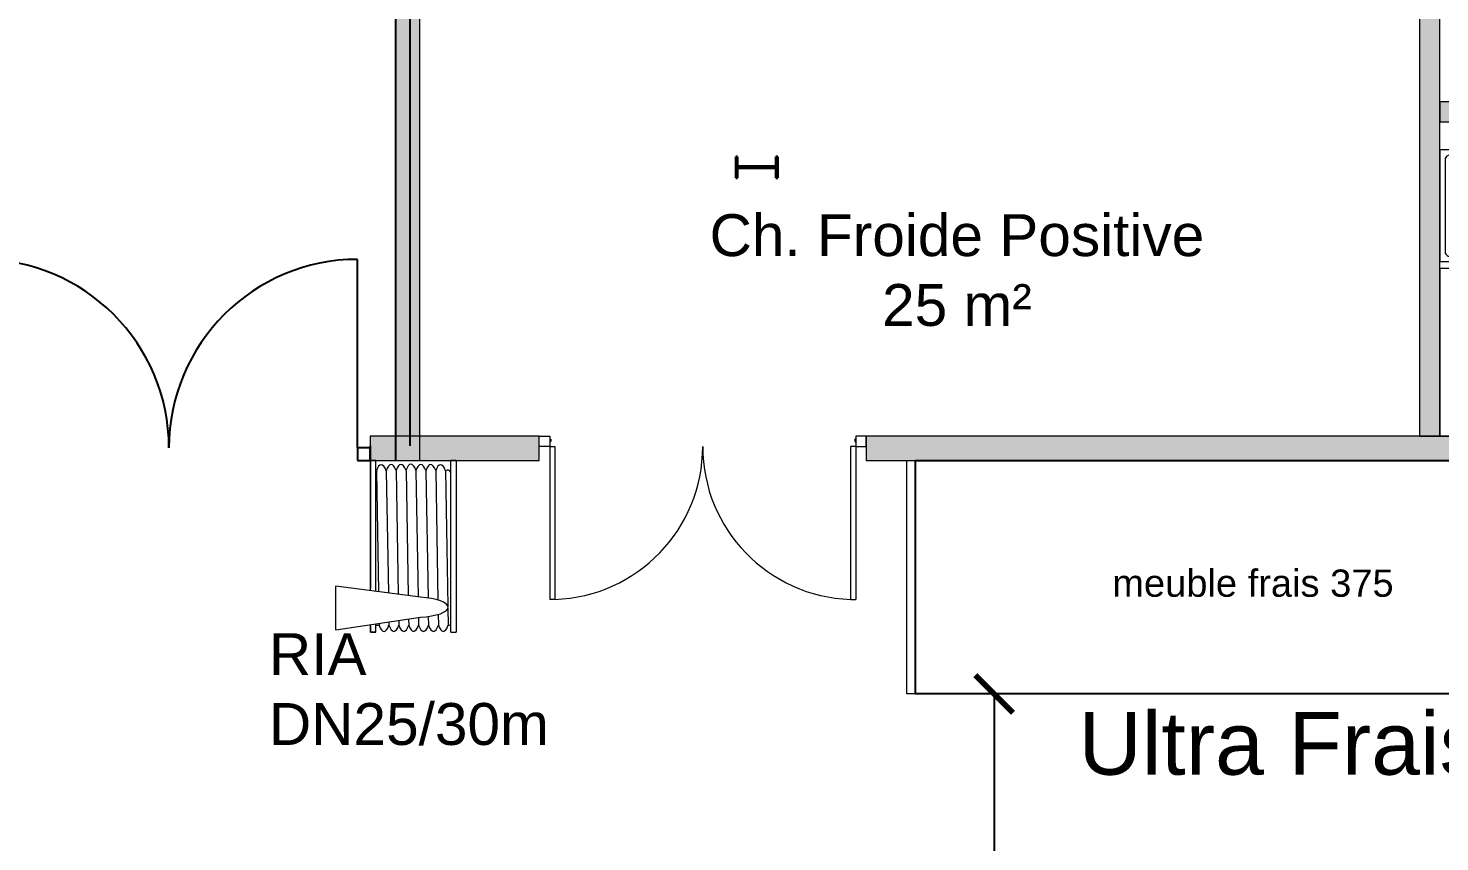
# Model space of a CAD drawing. Header units: millimetres. Extents: x 15590 to 15992, y 1055 to 1132.
# Drawn here: x 15856.93 to 15863.66, y 1105.23 to 1109.12 of the extents above; entities that cross this region are included whole.
import ezdxf

# ---------------------------------------------------------------- set-up
doc = ezdxf.new("R2010")
doc.units = ezdxf.units.MM
doc.header["$MEASUREMENT"] = 0
doc.layers.get('0').update_dxf_attribs({"lineweight": 9})
for name, color, linetype, lineweight in [('DM cloison', 7, 'Continuous', 9), ('DM Divers', 7, 'Continuous', 9), ('DM porte', 7, 'Continuous', 9), ('DM RIA', 7, 'Continuous', 9), ('DM sanitaire', 7, 'Continuous', 9)]:
    doc.layers.add(name, color=color, linetype=linetype, lineweight=lineweight)
for name, color, linetype in [('FAMILLES', 8, 'Continuous'), ('frais', 5, 'Continuous'), ('murs exterieurs.P', 7, 'Continuous'), ('murs interieurs.P', 7, 'Continuous'), ('structure', 7, 'Continuous')]:
    doc.layers.add(name, color=color, linetype=linetype)
doc.styles.add('Arial', font='arial.ttf')
doc.styles.get("Standard").update_dxf_attribs({"font": 'swiss.ttf', "height": 0.2})
doc.dimstyles.get("Standard").update_dxf_attribs({"dimtxt": 0.2, "dimasz": 0.18, "dimexe": 0.18, "dimexo": 0.0625, "dimgap": 0.05, "dimtad": 1, "dimzin": 4, "dimdsep": 46, "dimtxsty": 'Standard', "dimblk": 'ARCHTICK', "dimcen": 0.09, "dimadec": 0, "dimazin": 0, "dimtfac": 1, "dimtofl": 0, "dimtmove": 0, "dimatfit": 3, "dimfxl": 1, "dimtolj": 1, "dimtzin": 0, "dimarcsym": 0})

# ---------------------------------------------------------------- blocks, each defined once
blk = doc.blocks.new('*U14')
at = {"layer": 'DM cloison'}
blk.add_hatch(color=3, dxfattribs=at).paths.add_polyline_path([(116, 1000), (0, 1000), (0, -7299.8), (116, -7299.8)])
blk.add_lwpolyline([(0, 1000), (0, -7299.8), (116, -7299.8), (116, 1000)], close=True, dxfattribs=at)
blk = doc.blocks.new('*U290')
at = {"layer": 'DM cloison'}
blk.add_hatch(color=3, dxfattribs=at).paths.add_polyline_path([(-236.6, 116), (-236.6, 0), (569.9, 0), (569.9, 116)])
blk.add_lwpolyline([(-236.6, 0), (569.9, 0), (569.9, 116), (-236.6, 116)], close=True, dxfattribs=at)
blk = doc.blocks.new('*U291')
at = {"layer": 'DM cloison'}
blk.add_hatch(color=3, dxfattribs=at).paths.add_polyline_path([(-2736.1, 116), (-2736.1, 0), (1400, 0), (1400, 116)])
blk.add_lwpolyline([(-2736.1, 0), (1400, 0), (1400, 116), (-2736.1, 116)], close=True, dxfattribs=at)
blk = doc.blocks.new('*U23')
at = {"layer": 'DM cloison'}
blk.add_hatch(color=2, dxfattribs=at).paths.add_polyline_path([(0, 96), (0, 0), (2526, 0), (2526, 96)])
blk.add_lwpolyline([(0, 0), (2526, 0), (2526, 96), (0, 96)], close=True, dxfattribs=at)
blk = doc.blocks.new('*U25')
at = {"layer": 'DM sanitaire'}
for p, q in [((-63.5, 533.4), (-266.7, 533.4)), ((-266.7, 533.4), (-266.7, 0)), ((-241.3, 482.6), (-241.3, 50.8)), ((-114.3, 508), (-215.9, 508)), ((-88.9, 50.8), (-88.9, 482.6)), ((-63.5, 0), (-63.5, 533.4)), ((-63.5, 368.3), (88.9, 419.1)), ((88.9, 368.3), (88.9, 165.1)), ((-63.5, 165.1), (88.9, 114.3)), ((-63.5, 88.9), (-25.4, 88.9)), ((-25.4, 88.9), (-25.4, 12.7)), ((-266.7, 0), (-63.5, 0)), ((-215.9, 25.4), (-114.3, 25.4)), ((-50.8, 63.5), (-63.5, 63.5)), ((-50.8, 12.7), (-50.8, 63.5)), ((-25.4, 12.7), (-50.8, 12.7))]:
    blk.add_line(p, q, dxfattribs=at)
for centre, radius, start, end in [((-219.1, 485.8), 22.5, 81.8699, 188.1301), ((-111.1, 485.8), 22.5, 351.8699, 98.1301), ((281.4, 177.3), 309.1, 22.02843, 128.53071), ((287.5, 160), 287.8, 31.05301, 133.63209), ((441.4, 266.7), 101.6, 335.73182, 24.26817), ((469.9, 266.7), 101.6, 344.86053, 15.13947), ((281.4, 356.1), 309.1, 231.46911, 337.97143), ((287.5, 373.4), 287.8, 226.36773, 328.94682), ((-219.1, 47.6), 22.5, 171.8699, 278.1301), ((-111.1, 47.6), 22.5, 261.8699, 8.1301)]:
    blk.add_arc(centre, radius, start, end, dxfattribs=at)
blk = doc.blocks.new('Cigle handicapé')
at = {"layer": 'DM sanitaire', "color": 0, "linetype": 'ByBlock'}
for p, q in [((3.6, 214), (20.3, 295.7)), ((59.9, 321.9), (28.3, 86)), ((-144.1, 213.4), (3.6, 214)), ((-143.9, 181.1), (-144.1, 213.4)), ((-3, 181.7), (-143.9, 181.1)), ((-14.8, 123.9), (-3, 181.7)), ((72.5, 183.3), (68.6, 154.4)), ((-235.1, -25.1), (-198.6, 123.2)), ((-172.2, 85.1), (-221.6, -96.3)), ((-198.6, 123.2), (-14.8, 123.9)), ((28.3, 86), (-172.2, 85.1)), ((-314.8, -68.1), (-300.7, -10.8)), ((-300.7, -10.8), (-235.1, -25.1)), ((-192.2, -43.6), (-164.8, -37.4)), ((-221.6, -96.3), (-314.8, -68.1))]:
    blk.add_line(p, q, dxfattribs=at)
for centre, radius, start, end in [((12.9, 352.9), 56.3, 326.5723, 277.3675), ((0, 0), 197.1, 192.7923, 68.4146), ((0, 0), 169, 192.7923, 66.0275)]:
    blk.add_arc(centre, radius, start, end, dxfattribs=at)
blk = doc.blocks.new('Handi sanitaire')
at = {"layer": 'DM sanitaire'}
blk.add_lwpolyline([(0, 0), (1300, 0), (1300, 800), (0, 800)], close=True, dxfattribs=at)
blk.add_blockref('Cigle handicapé', (711.9, 309.4), dxfattribs=at)
blk = doc.blocks.new('*U39')
at = {"layer": 'DM cloison'}
blk.add_hatch(color=2, dxfattribs=at).paths.add_polyline_path([(96, 5864.3), (0, 5864.3), (0, 0), (96, 0)])
blk.add_lwpolyline([(0, 5864.3), (0, 0), (96, 0), (96, 5864.3)], close=True, dxfattribs=at)
blk = doc.blocks.new('_ArchTick')
at = {"color": 0, "linetype": 'ByBlock', "const_width": 0.15}
blk.add_lwpolyline([(-0.5, -0.5), (0.5, 0.5)], dxfattribs=at)
blk = doc.blocks.new('*D351')
at = {"color": 0, "lineweight": -2, "transparency": 16777216}
for p, q in [((15862.5563, 1105.9386), (15861.3559, 1105.9386)), ((15861.5359, 1105.9386), (15861.5359, 1103.2457)), ((15861.5885, 1103.2457), (15861.7159, 1103.2457))]:
    blk.add_line(p, q, dxfattribs=at)
at = {"layer": 'DEFPOINTS', "color": 0, "transparency": 16777216}
for p in [(15862.6188, 1105.9386), (15861.526, 1103.2457), (15861.5359, 1103.2457)]:
    blk.add_point(p, dxfattribs=at)
at = {"color": 0, "lineweight": -2, "transparency": 16777216, "xscale": 0.18, "yscale": 0.18, "zscale": 0.18}
for p, rotation in [((15861.5359, 1105.9386), 90), ((15861.5359, 1103.2457), 270)]:
    blk.add_blockref('_ArchTick', p, dxfattribs=dict(at, rotation=rotation))
at = {"color": 0, "transparency": 16777216, "insert": (15861.3831, 1104.5921), "char_height": 0.2, "attachment_point": 5, "rotation": 90}
blk.add_mtext('\\A1;2.69', dxfattribs=at)
blk = doc.blocks.new('*U45')
at = {"layer": 'DM RIA', "color": 1, "linetype": 'Continuous'}
for p, q in [((-469.5, -808.8), (-469.5, 11.2)), ((-443.4, 11.2), (-469.5, 11.2)), ((-443.4, 11.2), (-443.4, -808.8)), ((104.5, 0), (-298.8, -59.9)), ((-60.1, 11.2), (-86.3, 11.2)), ((-86.3, 11.2), (-60.1, 11.2)), ((-86.3, 11.2), (-86.3, -28.3)), ((-60.1, -17.8), (-60.1, 11.2)), ((-60.1, 11.2), (-60.1, -24.4)), ((104.5, 0), (104.5, -208.9)), ((-431.4, -22.4), (-443.4, -22.4)), ((-430, -103.2), (-431.4, -22.4)), ((-383.3, -73.7), (-384.2, -22.4)), ((-336.3, -63.8), (-337.1, -22.4)), ((-337, -22.4), (-337.1, -22.4)), ((-289.3, -58.2), (-289.9, -22.4)), ((-242.7, -22.4), (-242.7, -22.4)), ((-242.2, -51.5), (-242.7, -22.4)), ((-195.2, -44.5), (-195.6, -22.4)), ((-148.2, -37.5), (-148.4, -22.4)), ((-101.1, -30.5), (-101.3, -21.6)), ((-86.3, -22.4), (-101.3, -22.4)), ((-418.5, -759.1), (-429.8, -112.7)), ((-371.4, -759.1), (-382.1, -142)), ((-324.2, -759.1), (-334.8, -151.8)), ((-298.8, -155.5), (104.2, -208.9)), ((-277, -759.1), (-287.5, -157.4)), ((-229.9, -760.8), (-240.3, -163.2)), ((-182.7, -760), (-193, -169.5)), ((-135.6, -759.1), (-145.7, -175.8)), ((-88.4, -758.3), (-98.5, -182)), ((-86.3, -183.7), (-86.3, -808.8)), ((-60.1, -187.1), (-60.1, -808.8)), ((-60.1, -808.8), (-60.1, -197.6)), ((-371.4, -759.1), (-372.4, -759.1)), ((-86.3, -759.1), (-88.7, -759.1)), ((-469.5, -808.8), (-443.4, -808.8)), ((-443.4, -808.8), (-469.5, -808.8)), ((-86.3, -808.8), (-60.1, -808.8)), ((-60.1, -808.8), (-86.3, -808.8))]:
    blk.add_line(p, q, dxfattribs=at)
for centre, major_axis, start_param, end_param in [((-407.8, -120.3), (0, 127.6), 5.586483, 6.979887), ((-360.6, -120.3), (0, 127.6), 5.586483, 6.979887), ((-313.5, -120.3), (0, 127.6), 5.586483, 6.979887), ((-266.3, -120.3), (0, 127.6), 5.586483, 6.979887), ((-219.2, -120.3), (0, 127.6), 5.586483, 6.979887), ((-172, -120.3), (0, 127.6), 5.586483, 6.979887), ((-124.9, -119.5), (0, 127.6), 5.586483, 6.979887), ((-260.3, -107.7), (-170.4, 0), 4.940257, 7.626113), ((-392, -641.4), (-41, -120.9), 5.930977, 6.635394), ((-396.7, -660.9), (2.2, -127.6), 5.58648, 6.97989), ((-349.5, -661.7), (2.2, -127.6), 5.586496, 6.979875), ((-302.3, -661.7), (2.2, -127.6), 5.586491, 6.97988), ((-255.1, -663.3), (2.2, -127.6), 5.58648, 6.97989), ((-208, -662.5), (2.2, -127.6), 5.58648, 6.97989), ((-160.8, -661.7), (2.2, -127.6), 5.586496, 6.979875), ((-113.7, -660.9), (2.2, -127.6), 5.58648, 6.97989)]:
    blk.add_ellipse(centre, major_axis=major_axis, ratio=0.287901, start_param=start_param, end_param=end_param, dxfattribs=at)
blk = doc.blocks.new('RIA 25 30 m')
at = {"layer": 'DM RIA', "insert": (48.9, 586.7), "char_height": 200, "width": 1661.44, "attachment_point": 1}
blk.add_mtext('{\\fArial|b0|i0|c0|p34;\\C1;RIA DN25/30m}', dxfattribs=at)
blk = doc.blocks.new('*U16')
at = {"layer": 'DM porte'}
for p, q in [((0, 0), (-50, 0)), ((0, -50), (0, 0)), ((-1560, 0), (-1510, 0)), ((-1560, -50), (-1560, 0)), ((-1510, -50), (-1560, -50)), ((-1510, 0), (-1510, -50)), ((-1510, -15), (-1505, -15)), ((-1505, -25), (-1510, -25)), ((-1510, -50), (-1510, -779.6)), ((-1510, -50), (-1485, -50)), ((-1505, -15), (-1505, -25)), ((-1485, -50), (-1485, -779.6)), ((-75, -50), (-75, -779.6)), ((-50, -50), (-75, -50)), ((-50, -15), (-55, -15)), ((-55, -15), (-55, -25)), ((-55, -25), (-50, -25)), ((-50, 0), (-50, -50)), ((-50, -50), (-50, -779.6)), ((-50, -50), (0, -50)), ((-1485, -779.6), (-1510, -779.6)), ((-75, -779.6), (-50, -779.6))]:
    blk.add_line(p, q, dxfattribs=at)
for centre, start, end in [((-1510, -50), 271.96257, 0), ((-50, -50), 180, 268.03743)]:
    blk.add_arc(centre, 730, start, end, dxfattribs=at)
blk = doc.blocks.new('JOUE FRAIS')
at = {"layer": 'frais', "linetype": 'ByBlock', "lineweight": -2}
for p, q in [((-0.5575, 0.04), (0.5575, 0.04)), ((-0.5575, 0), (-0.5575, 0.04)), ((0.5575, 0), (-0.5575, 0)), ((0.5575, 0.04), (0.5575, 0))]:
    blk.add_line(p, q, dxfattribs=at)
blk = doc.blocks.new('*U65')
at = {"color": 5, "linetype": 'ByBlock', "lineweight": -2}
for p, q in [((0.04, 1.115), (3.71, 1.115)), ((0.04, 1.115), (0.04, 0)), ((3.71, 1.115), (3.71, 0)), ((3.71, 0), (0.04, 0))]:
    blk.add_line(p, q, dxfattribs=at)
blk.add_text('meuble frais 375', height=0.13, dxfattribs=at).set_placement((0.9805, 0.4641))

msp = doc.modelspace()

# ---------------------------------------------------------------- linework, layer by layer
at = {"layer": 'murs exterieurs.P', "linetype": 'Continuous', "ltscale": 1000}
for p, q in [((15858.4988, 1107.1136), (15858.4988, 1108.0136)), ((15858.5588, 1107.1136), (15858.4988, 1107.1136)), ((15858.4988, 1107.1136), (15858.4988, 1107.0536)), ((15858.5588, 1107.0536), (15858.5588, 1107.1136)), ((15858.4988, 1107.0536), (15858.5588, 1107.0536))]:
    msp.add_line(p, q, dxfattribs=at)
at = {"layer": 'murs exterieurs.P', "color": 31, "linetype": 'Continuous', "lineweight": 25, "ltscale": 1000}
msp.add_line((15858.5588, 1107.1236), (15858.5588, 1107.0536), dxfattribs=at)
at = {"layer": 'murs exterieurs.P', "linetype": 'Continuous', "ltscale": 1000}
for centre, start, end in [((15856.6988, 1107.1136), 0, 90), ((15858.4988, 1107.1136), 90, 180)]:
    msp.add_arc(centre, 0.9, start, end, dxfattribs=at)
at = {"layer": 'murs interieurs.P', "linetype": 'Continuous', "ltscale": 1000, "flags": 128}
for points in [[(15858.6794, 1115.3534), (15858.6794, 1107.0536)], [(15858.7494, 1107.1236), (15858.7494, 1109.3503)]]:
    msp.add_lwpolyline(points, dxfattribs=at)
at = {"layer": 'structure', "color": 160, "linetype": 'Continuous', "lineweight": 35, "ltscale": 1000}
for p, q in [((15860.3116, 1108.5034), (15860.3031, 1108.5034)), ((15860.3031, 1108.5034), (15860.3031, 1108.4034)), ((15860.3116, 1108.4618), (15860.3116, 1108.5034)), ((15860.5031, 1108.5034), (15860.4946, 1108.5034)), ((15860.4946, 1108.5034), (15860.4946, 1108.4618)), ((15860.5031, 1108.4034), (15860.5031, 1108.5034)), ((15860.3116, 1108.4034), (15860.3116, 1108.445)), ((15860.489, 1108.4562), (15860.3172, 1108.4562)), ((15860.3172, 1108.4506), (15860.489, 1108.4506)), ((15860.4946, 1108.445), (15860.4946, 1108.4034)), ((15860.3031, 1108.4034), (15860.3116, 1108.4034)), ((15860.4946, 1108.4034), (15860.5031, 1108.4034))]:
    msp.add_line(p, q, dxfattribs=at)
for centre, start, end in [((15860.3172, 1108.4618), 180, 270), ((15860.3172, 1108.445), 90, 180), ((15860.489, 1108.4618), 270, 0), ((15860.489, 1108.445), 0, 90)]:
    msp.add_arc(centre, 0.0056, start, end, dxfattribs=at)

# ---------------------------------------------------------------- block references
at = {"layer": 'DM cloison', "xscale": 0.001, "yscale": 0.001, "zscale": 0.001}
for name, p in [('*U14', (15858.6794, 1114.3534)), ('*U39', (15863.5654, 1107.1696)), ('*U23', (15863.6614, 1108.6696)), ('*U25', (15863.9281, 1108.0029)), ('Handi sanitaire', (15863.6614, 1107.1696)), ('*U290', (15858.7954, 1107.0536)), ('*U16', (15860.9253, 1107.1696)), ('*U291', (15863.6614, 1107.0536)), ('RIA 25 30 m', (15858.0268, 1105.642))]:
    msp.add_blockref(name, p, dxfattribs=at)
at = {"layer": 'DM cloison', "xscale": 0.001, "yscale": 0.001, "zscale": 0.001, "rotation": 180}
msp.add_blockref('*U45', (15858.4998, 1106.2448), dxfattribs=at)
at = {"layer": 'DM cloison', "rotation": 90.00186738988003}
msp.add_blockref('JOUE FRAIS', (15861.1584, 1106.4961), dxfattribs=at)
at = {"layer": 'frais'}
msp.add_blockref('*U65', (15861.1184, 1105.9386), dxfattribs=at)

# ---------------------------------------------------------------- texts
at = {"layer": 'DM Divers', "insert": (15861.358, 1108.2291), "char_height": 0.2, "width": 3.361042, "attachment_point": 2}
msp.add_mtext('{\\C1;Ch. Froide Positive\\P25 m²}', dxfattribs=at)
at = {"layer": 'FAMILLES', "color": 0, "insert": (15861.9377, 1105.8531), "char_height": 0.3, "width": 7.361437, "attachment_point": 1, "style": 'Arial'}
msp.add_mtext('{\\C5;Ultra Frais}', dxfattribs=at)

# ---------------------------------------------------------------- dimensions: what is measured, and where the dimension line sits
dim = msp.add_linear_dim(base=(15861.5359, 1103.2457), p1=(15862.6188, 1105.9386), p2=(15861.526, 1103.2457), angle=90, dimstyle='Standard')
dim.commit()
dim.dimension.update_dxf_attribs({"geometry": '*D351', "text_midpoint": (15861.5359, 1104.5921), "dimtype": 160})

doc.saveas('drawing.dxf')
